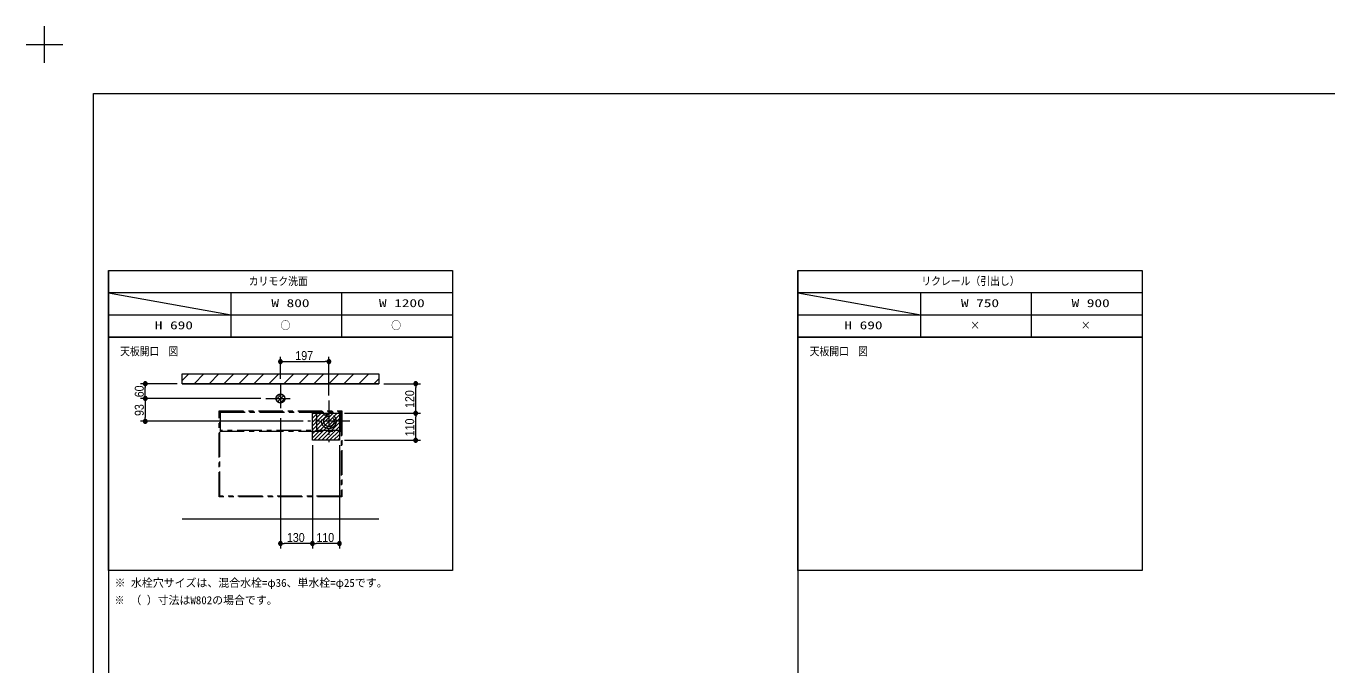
# Model space of a CAD drawing. Units: millimetres, scale not verified. Extents: x -6062 to 6062, y -3045 to 3045.
# Drawn here: x -6062 to -771, y 446 to 3045 of the extents above; entities that cross this region are included whole.
import ezdxf
from ezdxf.enums import TextEntityAlignment as Align

# ---------------------------------------------------------------- set-up
doc = ezdxf.new("R2010")
doc.units = ezdxf.units.MM
doc.header["$LTSCALE"] = 20
doc.linetypes.add('CHAIN1', pattern=[8, 5, -1, 1, -1])
for name, color, linetype, lineweight in [('0-0_1図面枠', 7, 'Continuous', 9), ('0-2_2寸法-1', 7, 'Continuous', 9), ('0-3_0', 7, 'Continuous', 9), ('0-7_3一般', 7, 'Continuous', 9)]:
    doc.layers.add(name, color=color, linetype=linetype, lineweight=lineweight)
doc.styles.add('ＭＳ ゴシック', font='')
doc.styles.add('ＭＳ Ｐゴシック', font='')
doc.styles.get('ＭＳ ゴシック').set_extended_font_data('MS Gothic')
doc.styles.get('ＭＳ Ｐゴシック').set_extended_font_data('MS PGothic')

# ---------------------------------------------------------------- blocks, each defined once
blk = doc.blocks.new('グループ')
at = {"layer": '0-0_1図面枠'}
for p, q in [((-84000, 57900), (-84000, 60900)), ((-85500, 59400), (-82500, 59400))]:
    blk.add_line(p, q, dxfattribs=at)
blk = doc.blocks.new('グループ-2')
at = {"layer": '0-0_1図面枠'}
blk.add_lwpolyline([(-80000, 55400), (80000, 55400), (80000, -55400), (-80000, -55400)], close=True, dxfattribs=at)
blk = doc.blocks.new('図面枠')
at = {"layer": '0-0_1図面枠'}
for name in ['グループ', 'グループ-2']:
    blk.add_blockref(name, (0, 0), dxfattribs=at)
blk = doc.blocks.new('グループ-4')
at = {"layer": '0-0_1図面枠'}
for p, q in [((-78800, 41000), (-78800, -48600)), ((-22700, 41000), (-22700, -48600)), ((-50800, 39200), (-78800, 39200)), ((-78800, 39200), (-68800, 37400)), ((-68800, 35600), (-68800, 39200)), ((-59800, 35600), (-59800, 39200)), ((5300, 39200), (-22700, 39200)), ((-22700, 39200), (-12700, 37400)), ((-12700, 35600), (-12700, 39200)), ((-3700, 35600), (-3700, 39200)), ((-78800, 37400), (-50800, 37400)), ((-22700, 37400), (5300, 37400))]:
    blk.add_line(p, q, dxfattribs=at)
for points in [[(-78800, 41000), (-50800, 41000), (-50800, 35600), (-78800, 35600)], [(-22700, 41000), (5300, 41000), (5300, 35600), (-22700, 35600)], [(-78800, 35600), (-50800, 35600), (-50800, 16600), (-78800, 16600)], [(-22700, 35600), (5300, 35600), (5300, 16600), (-22700, 16600)]]:
    blk.add_lwpolyline(points, close=True, dxfattribs=at)
blk = doc.blocks.new('_Dot')
at = {"layer": '0-3_0'}
for p, q in [((-10, 0), (-20, 0)), ((9.78, 2), (-9.78, 2)), ((7.99, 6), (-7.99, 6)), ((9.16, -3.98), (-9.16, -3.98)), ((6, -7.98), (-6, -7.98))]:
    blk.add_line(p, q, dxfattribs=at)
for points in [[(10, 0), (9.92, 1.25), (9.69, 2.49), (9.3, 3.68), (8.76, 4.82), (8.09, 5.88), (7.29, 6.85), (6.37, 7.71), (5.36, 8.44), (4.26, 9.05), (3.09, 9.51), (1.87, 9.82), (0.63, 9.98), (-0.63, 9.98), (-1.87, 9.82), (-3.09, 9.51), (-4.26, 9.05), (-5.36, 8.44), (-6.37, 7.71), (-7.29, 6.85), (-8.09, 5.88), (-8.76, 4.82), (-9.3, 3.68), (-9.69, 2.49), (-9.92, 1.25), (-10, 0), (0, 0)], [(-10, 0), (-9.92, -1.25), (-9.69, -2.49), (-9.3, -3.68), (-8.76, -4.82), (-8.09, -5.88), (-7.29, -6.85), (-6.37, -7.71), (-5.36, -8.44), (-4.26, -9.05), (-3.09, -9.51), (-1.87, -9.82), (-0.63, -9.98), (0.63, -9.98), (1.87, -9.82), (3.09, -9.51), (4.26, -9.05), (5.36, -8.44), (6.37, -7.71), (7.29, -6.85), (8.09, -5.88), (8.76, -4.82), (9.3, -3.68), (9.69, -2.49), (9.92, -1.25), (10, 0), (0, 0)]]:
    blk.add_lwpolyline(points, close=True, dxfattribs=at)

msp = doc.modelspace()

# ---------------------------------------------------------------- linework, layer by layer
at = {"layer": '0-2_2寸法-1'}
for p, q in [((-5027.5, 1610), (-5027.5, 1700)), ((-4830.5, 1542), (-4830.5, 1700)), ((-5012.49, 1680), (-4845.51, 1680)), ((-5447.5, 1590), (-5597.5, 1590)), ((-4607.5, 1590), (-4457.5, 1590)), ((-5577.5, 1545.01), (-5577.5, 1574.99)), ((-4477.5, 1485.01), (-4477.5, 1574.99)), ((-5107.5, 1530), (-5597.5, 1530)), ((-5107.5, 1530), (-5597.5, 1530)), ((-5577.5, 1514.99), (-5577.5, 1452.01)), ((-4935.5, 1437), (-5597.5, 1437)), ((-5027.5, 1450), (-5027.5, 920)), ((-4767.5, 1470), (-4457.5, 1470)), ((-4767.5, 1470), (-4457.5, 1470)), ((-4477.5, 1375.01), (-4477.5, 1454.99)), ((-4897.5, 1340), (-4897.5, 920)), ((-4897.5, 1340), (-4897.5, 920)), ((-4787.5, 1340), (-4787.5, 920)), ((-4767.5, 1360), (-4457.5, 1360)), ((-4912.51, 940), (-5012.49, 940)), ((-4802.51, 940), (-4882.49, 940))]:
    msp.add_line(p, q, dxfattribs=at)
at = {"layer": '0-7_3一般'}
for p, q in [((-5427.5, 1602.56), (-5400.06, 1630)), ((-5427.5, 1590), (-4627.5, 1590)), ((-5379.1, 1590), (-5339.1, 1630)), ((-5318.14, 1590), (-5278.14, 1630)), ((-5257.18, 1590), (-5217.18, 1630)), ((-5196.22, 1590), (-5156.22, 1630)), ((-5135.26, 1590), (-5095.26, 1630)), ((-5074.3, 1590), (-5034.3, 1630)), ((-5013.34, 1590), (-4973.34, 1630)), ((-4952.38, 1590), (-4912.38, 1630)), ((-4891.42, 1590), (-4851.42, 1630)), ((-4830.46, 1590), (-4790.46, 1630)), ((-4769.5, 1590), (-4729.5, 1630)), ((-4708.54, 1590), (-4668.54, 1630)), ((-4647.58, 1590), (-4627.5, 1610.08)), ((-5045.12, 1526.38), (-5023.88, 1547.62)), ((-5039.13, 1516.37), (-5013.87, 1541.63)), ((-5027.5, 1512), (-5009.5, 1530)), ((-4897.5, 1466), (-4893.5, 1470)), ((-4897.5, 1450), (-4877.5, 1470)), ((-4897.5, 1434), (-4861.5, 1470)), ((-4897.5, 1418), (-4845.5, 1470)), ((-4897.5, 1402), (-4829.5, 1470)), ((-4897.5, 1386), (-4813.5, 1470)), ((-4897.5, 1370), (-4797.5, 1470)), ((-4891.5, 1360), (-4787.5, 1464)), ((-4875.5, 1360), (-4787.5, 1448)), ((-4859.5, 1360), (-4787.5, 1432)), ((-4843.5, 1360), (-4787.5, 1416)), ((-4827.5, 1360), (-4787.5, 1400)), ((-4811.5, 1360), (-4787.5, 1384)), ((-4795.5, 1360), (-4787.5, 1368)), ((-5427.5, 1040), (-4627.5, 1040))]:
    msp.add_line(p, q, dxfattribs=at)
at = {"layer": '0-7_3一般', "linetype": 'CHAIN1'}
for p, q in [((-5027.5, 1590), (-5027.5, 1470)), ((-5087.5, 1530), (-4967.5, 1530)), ((-4830.5, 1522), (-4830.5, 1352)), ((-4745.5, 1437), (-4915.5, 1437)), ((-4880.5, 1474), (-4880.5, 1400)), ((-5274.5, 1397), (-4780.5, 1397))]:
    msp.add_line(p, q, dxfattribs=at)
at = {"layer": '0-7_3一般'}
for points in [[(-5427.5, 1630), (-4627.5, 1630), (-4627.5, 1590), (-5427.5, 1590)], [(-4897.5, 1470), (-4787.5, 1470), (-4787.5, 1360), (-4897.5, 1360)], [(-4897.5, 1470), (-4787.5, 1470), (-4787.5, 1360), (-4897.5, 1360)]]:
    msp.add_lwpolyline(points, close=True, dxfattribs=at)
at = {"layer": '0-7_3一般', "linetype": 'CHAIN1'}
for points in [[(-5277.5, 1480), (-4777.5, 1480), (-4777.5, 1130), (-5277.5, 1130)], [(-5274.5, 1477), (-4780.5, 1477), (-4780.5, 1133), (-5274.5, 1133)], [(-5271.5, 1474), (-4783.5, 1474), (-4783.5, 1400), (-5271.5, 1400)]]:
    msp.add_lwpolyline(points, close=True, dxfattribs=at)
at = {"layer": '0-7_3一般'}
msp.add_circle((-5027.5, 1530), 18, dxfattribs=at)
at = {"layer": '0-7_3一般', "linetype": 'CHAIN1'}
for centre, radius in [((-5027.5, 1530), 18), ((-4830.5, 1437), 29.5), ((-4830.5, 1437), 21)]:
    msp.add_circle(centre, radius, dxfattribs=at)

# ---------------------------------------------------------------- block references
at = {"layer": '0-0_1図面枠', "xscale": 0.05, "yscale": 0.05}
for name in ['図面枠', 'グループ-4']:
    msp.add_blockref(name, (-1787.5, 0), dxfattribs=at)
at = {"layer": '0-2_2寸法-1', "xscale": 0.7503418, "yscale": 0.7503418}
for p, rotation in [((-5027.5, 1680), 180), ((-5577.5, 1590), 90), ((-4477.5, 1590), 90), ((-5577.5, 1530), 270), ((-5577.5, 1530), 90), ((-4477.5, 1470), 270), ((-5577.5, 1437), 270), ((-4477.5, 1470), 90), ((-4477.5, 1360), 270), ((-5027.5, 940), 180), ((-4897.5, 940), 180)]:
    msp.add_blockref('_Dot', p, dxfattribs=dict(at, rotation=rotation))
for p in [(-4830.5, 1680), (-4897.5, 940), (-4787.5, 940)]:
    msp.add_blockref('_Dot', p, dxfattribs=at)

# ---------------------------------------------------------------- texts
at = {"layer": '0-0_1図面枠', "style": 'ＭＳ ゴシック'}
for s, width, p in [('カリモク洗面', 0.9, (-5156.39, 1980.86)), ('リクレール（引出し）', 0.9, (-2420.67, 1981.44)), ('W 800', 1.4, (-5064.45, 1891.74)), ('W 1200', 1.4, (-4626.75, 1891.74)), ('W 750', 1.4, (-2259.45, 1891.74)), ('W 900', 1.4, (-1809.45, 1891.74)), ('H 690', 1.4, (-5538.49, 1801.74)), ('○', 0.9, (-5027.09, 1801.25)), ('○', 0.9, (-4577.09, 1801.25)), ('H 690', 1.4, (-2733.49, 1801.74)), ('×', 0.9, (-2221.99, 1801.83)), ('×', 0.9, (-1771.99, 1801.83)), ('天板開口', 0.9, (-5680, 1695.64)), ('図', 0.9, (-5483.27, 1695.64)), ('天板開口', 0.9, (-2875, 1695.64)), ('図', 0.9, (-2678.27, 1695.64)), ('※', 0.9, (-5702.1, 683.34))]:
    msp.add_text(s, height=32.55, dxfattribs=dict(at, width=width)).set_placement(p, align=Align.BOTTOM_LEFT)
for s, p in [('※ 水栓穴サイズは、混合水栓=φ36、単水栓=φ25です。', (-5702.1, 753.88)), ('（ ）寸法はW802の場合です。', (-5637.93, 683.34))]:
    msp.add_text(s, height=32.55, dxfattribs=at).set_placement(p, align=Align.BOTTOM_LEFT)
at = {"layer": '0-2_2寸法-1', "style": 'ＭＳ Ｐゴシック', "width": 0.9}
for s, p in [('197', (-4966.94, 1675.04)), ('130', (-5001.11, 935.04)), ('110', (-4881.11, 935.04))]:
    msp.add_text(s, height=36.66, dxfattribs=at).set_placement(p, align=Align.BOTTOM_LEFT)
for s, p in [('60', (-5572.54, 1534.92)), ('120', (-4472.54, 1491.39)), ('93', (-5572.44, 1458.81)), ('110', (-4472.54, 1376.39))]:
    msp.add_text(s, height=36.66, rotation=90, dxfattribs=at).set_placement(p, align=Align.BOTTOM_LEFT)

doc.saveas('drawing.dxf')
